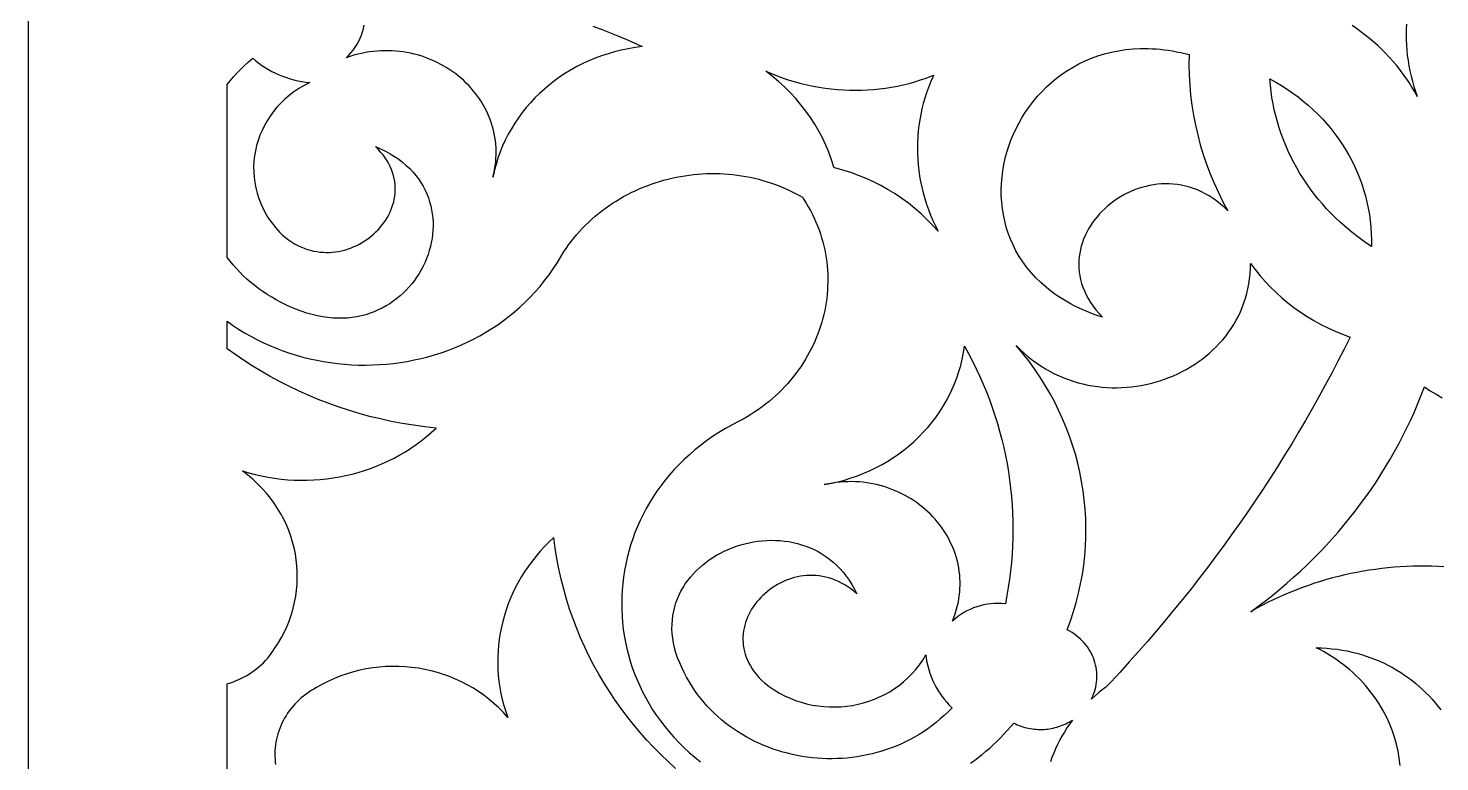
# Model space of a CAD drawing. Extents: x 2430 to 3430, y -1053 to 947.
# Drawn here: x 2429.6 to 2784.1, y -723.5 to -539.3 of the extents above; entities that cross this region are included whole.
import ezdxf

# ---------------------------------------------------------------- set-up
doc = ezdxf.new("R2010")
doc.units = 0
doc.layers.add('LAYER_1', color=18, linetype='CONTINUOUS')

msp = doc.modelspace()

# ---------------------------------------------------------------- linework, layer by layer
at = {"layer": 'LAYER_1'}
for points in [[(2429.56, -1052.54), (3429.56, -1052.54), (3429.56, 947.46), (2429.56, 947.46)], [(2710.9, -544.36), (2711.88, -544.4), (2712.87, -544.46), (2713.88, -544.54), (2714.89, -544.66), (2715.91, -544.79), (2716.94, -544.96), (2717.98, -545.15), (2719.03, -545.36), (2720.09, -545.61), (2721.15, -545.88), (2721.12, -548.43), (2721.17, -550.98), (2721.31, -553.52), (2721.53, -556.06), (2721.85, -558.58), (2722.24, -561.09), (2722.73, -563.59), (2723.3, -566.07), (2723.95, -568.54), (2724.69, -570.98), (2725.52, -573.4), (2726.42, -575.8), (2727.41, -578.17), (2728.49, -580.51), (2729.64, -582.83), (2730.87, -585.11), (2729.97, -584.23), (2729.04, -583.42), (2728.1, -582.67), (2727.15, -581.99), (2726.18, -581.37), (2725.21, -580.81), (2724.22, -580.31), (2723.23, -579.87), (2722.23, -579.49), (2721.22, -579.16), (2720.21, -578.89), (2719.2, -578.67), (2718.19, -578.51), (2717.18, -578.4), (2716.17, -578.34), (2715.17, -578.33), (2714.17, -578.37), (2713.17, -578.45), (2712.19, -578.58), (2711.21, -578.75), (2710.25, -578.97), (2709.29, -579.23), (2708.35, -579.53), (2707.43, -579.87), (2706.52, -580.24), (2705.63, -580.66), (2704.76, -581.11), (2703.91, -581.59), (2703.08, -582.11), (2702.28, -582.66), (2701.5, -583.25), (2700.75, -583.86), (2700.03, -584.5), (2699.33, -585.16), (2698.67, -585.86), (2698.04, -586.58), (2697.44, -587.32), (2696.88, -588.08), (2696.36, -588.87), (2695.87, -589.67), (2695.42, -590.5), (2695.02, -591.34), (2694.65, -592.2), (2694.33, -593.07), (2694.06, -593.96), (2693.83, -594.86), (2693.66, -595.77), (2693.53, -596.69), (2693.45, -597.62), (2693.42, -598.56), (2693.45, -599.5), (2693.54, -600.45), (2693.68, -601.41), (2693.88, -602.36), (2694.14, -603.32), (2694.46, -604.28), (2694.84, -605.24), (2695.29, -606.2), (2695.8, -607.15), (2696.38, -608.1), (2697.03, -609.04), (2697.75, -609.98), (2698.54, -610.9), (2699.4, -611.82), (2698.33, -611.47), (2697.29, -611.11), (2696.27, -610.72), (2695.28, -610.32), (2694.31, -609.9), (2693.36, -609.47), (2692.44, -609.02), (2691.55, -608.56), (2690.67, -608.08), (2689.82, -607.58), (2689, -607.07), (2688.2, -606.55), (2687.42, -606.01), (2686.67, -605.46), (2685.94, -604.9), (2685.23, -604.32), (2683.88, -603.14), (2682.62, -601.9), (2681.46, -600.63), (2680.38, -599.31), (2679.39, -597.95), (2678.48, -596.56), (2677.66, -595.14), (2676.93, -593.69), (2676.28, -592.21), (2675.71, -590.71), (2675.23, -589.19), (2674.82, -587.66), (2674.49, -586.1), (2674.25, -584.54), (2674.08, -582.96), (2673.98, -581.38), (2673.96, -579.8), (2674.02, -578.22), (2674.15, -576.63), (2674.35, -575.06), (2674.62, -573.49), (2674.97, -571.93), (2675.38, -570.39), (2675.86, -568.86), (2676.41, -567.35), (2677.02, -565.87), (2677.7, -564.41), (2678.45, -562.98), (2679.25, -561.58), (2680.12, -560.21), (2681.05, -558.88), (2682.04, -557.59), (2683.09, -556.34), (2684.2, -555.14), (2685.36, -553.98), (2686.58, -552.88), (2687.86, -551.83), (2689.18, -550.83), (2690.57, -549.9), (2692, -549.02), (2693.48, -548.22), (2695.02, -547.48), (2696.6, -546.81), (2698.23, -546.22), (2699.91, -545.7), (2701.63, -545.26), (2703.4, -544.9), (2705.21, -544.63), (2707.07, -544.45), (2708.96, -544.36), (2709.93, -544.35)], [(2486.69, -547.41), (2487.46, -548.01), (2488.25, -548.58), (2489.07, -549.12), (2489.91, -549.63), (2490.77, -550.1), (2491.65, -550.54), (2492.55, -550.95), (2493.46, -551.32), (2494.39, -551.65), (2495.34, -551.95), (2496.3, -552.22), (2497.27, -552.44), (2498.25, -552.63), (2499.25, -552.79), (2500.25, -552.9), (2498.87, -553.62), (2497.56, -554.4), (2496.31, -555.24), (2495.14, -556.13), (2494.03, -557.08), (2493, -558.07), (2492.03, -559.11), (2491.13, -560.2), (2490.31, -561.32), (2489.56, -562.48), (2488.88, -563.67), (2488.28, -564.9), (2487.75, -566.15), (2487.3, -567.42), (2486.92, -568.71), (2486.62, -570.02), (2486.39, -571.34), (2486.25, -572.67), (2486.18, -574.01), (2486.19, -575.36), (2486.28, -576.7), (2486.45, -578.04), (2486.7, -579.37), (2487.03, -580.7), (2487.45, -582.01), (2487.95, -583.3), (2488.53, -584.58), (2489.2, -585.83), (2489.95, -587.06), (2490.79, -588.25), (2491.71, -589.42), (2492.72, -590.55), (2493.45, -591.22), (2494.19, -591.84), (2494.95, -592.41), (2495.71, -592.92), (2496.48, -593.39), (2497.26, -593.81), (2498.05, -594.18), (2498.83, -594.51), (2499.63, -594.79), (2500.42, -595.02), (2501.22, -595.21), (2502.02, -595.36), (2502.81, -595.47), (2503.61, -595.53), (2504.4, -595.56), (2505.19, -595.55), (2505.97, -595.5), (2506.75, -595.41), (2507.52, -595.29), (2508.28, -595.14), (2509.03, -594.95), (2509.77, -594.72), (2510.5, -594.47), (2511.21, -594.18), (2511.92, -593.87), (2512.6, -593.53), (2513.28, -593.15), (2513.93, -592.76), (2514.57, -592.33), (2515.18, -591.88), (2515.78, -591.41), (2516.35, -590.92), (2516.9, -590.4), (2517.43, -589.86), (2517.93, -589.3), (2518.41, -588.73), (2518.86, -588.13), (2519.28, -587.52), (2519.68, -586.9), (2520.04, -586.25), (2520.37, -585.6), (2520.67, -584.93), (2520.93, -584.25), (2521.16, -583.56), (2521.35, -582.86), (2521.51, -582.15), (2521.63, -581.43), (2521.71, -580.7), (2521.75, -579.97), (2521.74, -579.23), (2521.7, -578.49), (2521.61, -577.75), (2521.48, -577), (2521.3, -576.26), (2521.07, -575.51), (2520.8, -574.77), (2520.47, -574.02), (2520.1, -573.28), (2519.68, -572.54), (2519.2, -571.81), (2518.67, -571.09), (2518.08, -570.37), (2517.44, -569.66), (2516.75, -568.95), (2518.06, -569.52), (2519.3, -570.13), (2520.47, -570.78), (2521.58, -571.46), (2522.62, -572.18), (2523.6, -572.93), (2524.52, -573.71), (2525.38, -574.52), (2526.17, -575.36), (2526.9, -576.23), (2527.57, -577.12), (2528.19, -578.03), (2528.74, -578.96), (2529.24, -579.91), (2529.68, -580.87), (2530.06, -581.85), (2530.39, -582.84), (2530.66, -583.85), (2530.88, -584.86), (2531.05, -585.88), (2531.16, -586.91), (2531.23, -587.94), (2531.24, -588.97), (2531.2, -590), (2531.12, -591.03), (2530.98, -592.05), (2530.8, -593.07), (2530.57, -594.09), (2530.3, -595.09), (2529.98, -596.09), (2529.62, -597.07), (2529.22, -598.03), (2528.77, -598.98), (2528.28, -599.91), (2527.75, -600.82), (2527.18, -601.71), (2526.57, -602.58), (2525.92, -603.42), (2525.23, -604.23), (2524.51, -605.02), (2523.75, -605.77), (2522.95, -606.49), (2522.12, -607.17), (2521.26, -607.82), (2520.36, -608.43), (2519.43, -609), (2518.47, -609.53), (2517.48, -610.01), (2516.46, -610.45), (2515.41, -610.84), (2514.34, -611.19), (2513.23, -611.48), (2512.1, -611.72), (2510.94, -611.9), (2509.76, -612.03), (2508.55, -612.09), (2507.32, -612.1), (2506.07, -612.05), (2504.8, -611.93), (2503.5, -611.75), (2502.18, -611.49), (2500.85, -611.17), (2499.5, -610.78), (2498.12, -610.32), (2496.81, -609.82), (2495.53, -609.29), (2494.27, -608.72), (2493.06, -608.12), (2491.87, -607.49), (2490.72, -606.83), (2489.6, -606.13), (2488.51, -605.41), (2487.46, -604.66), (2486.44, -603.88), (2485.45, -603.08), (2484.5, -602.25), (2483.58, -601.4), (2482.7, -600.52), (2481.84, -599.62), (2481.03, -598.7), (2480.25, -597.76), (2479.56, -596.87), (2479.56, -553.35), (2480.29, -552.43), (2481.13, -551.44), (2482.01, -550.46), (2482.93, -549.51), (2483.89, -548.58), (2484.9, -547.67), (2485.94, -546.78)], [(2616.24, -550.67), (2617.71, -551.25), (2619.18, -551.79), (2620.67, -552.28), (2622.16, -552.73), (2623.67, -553.14), (2625.18, -553.5), (2626.69, -553.82), (2628.21, -554.1), (2629.73, -554.33), (2631.26, -554.52), (2632.79, -554.67), (2634.31, -554.77), (2635.84, -554.83), (2637.36, -554.85), (2638.88, -554.83), (2640.4, -554.76), (2641.91, -554.65), (2643.41, -554.5), (2644.91, -554.3), (2646.4, -554.07), (2647.88, -553.79), (2649.35, -553.47), (2650.81, -553.11), (2652.26, -552.7), (2653.69, -552.26), (2655.1, -551.77), (2656.51, -551.24), (2657.02, -551.03), (2656.79, -551.51), (2656.22, -552.81), (2655.7, -554.12), (2655.22, -555.45), (2654.78, -556.8), (2654.39, -558.15), (2654.05, -559.52), (2653.75, -560.89), (2653.49, -562.27), (2653.28, -563.66), (2653.12, -565.06), (2653, -566.47), (2652.93, -567.87), (2652.9, -569.29), (2652.92, -570.7), (2652.99, -572.12), (2653.1, -573.54), (2653.26, -574.95), (2653.46, -576.37), (2653.71, -577.79), (2654.01, -579.2), (2654.36, -580.6), (2654.75, -582.01), (2655.18, -583.4), (2655.67, -584.79), (2656.2, -586.17), (2656.78, -587.54), (2657.41, -588.9), (2658.08, -590.25), (2656.72, -588.73), (2655.3, -587.26), (2653.81, -585.85), (2652.26, -584.51), (2650.66, -583.23), (2649.01, -582.02), (2647.3, -580.87), (2645.55, -579.8), (2643.75, -578.79), (2641.9, -577.86), (2640.02, -577), (2638.1, -576.22), (2636.14, -575.51), (2634.15, -574.89), (2632.14, -574.34), (2631.96, -574.3), (2631.92, -574.14), (2631.33, -572.27), (2630.66, -570.42), (2629.89, -568.6), (2629.05, -566.82), (2628.13, -565.07), (2627.12, -563.36), (2626.04, -561.68), (2624.89, -560.06), (2623.65, -558.47), (2622.35, -556.93), (2620.97, -555.44), (2619.53, -554.01), (2618.01, -552.63), (2616.43, -551.3), (2614.79, -550.04)], [(2742.92, -552.79), (2744.38, -553.66), (2745.8, -554.57), (2747.19, -555.53), (2748.53, -556.52), (2749.83, -557.55), (2751.09, -558.62), (2752.31, -559.73), (2753.48, -560.87), (2754.62, -562.04), (2755.7, -563.25), (2756.74, -564.48), (2757.74, -565.75), (2758.68, -567.05), (2759.58, -568.37), (2760.44, -569.73), (2761.24, -571.1), (2761.99, -572.51), (2762.7, -573.93), (2763.35, -575.38), (2763.95, -576.85), (2764.5, -578.33), (2764.99, -579.84), (2765.43, -581.36), (2765.82, -582.9), (2766.15, -584.46), (2766.42, -586.03), (2766.64, -587.61), (2766.8, -589.2), (2766.9, -590.8), (2766.94, -592.41), (2766.93, -594.03), (2765.54, -593.11), (2764.19, -592.15), (2762.87, -591.16), (2761.58, -590.14), (2760.33, -589.08), (2759.12, -588), (2757.94, -586.89), (2756.79, -585.75), (2755.69, -584.58), (2754.62, -583.39), (2753.58, -582.17), (2752.59, -580.92), (2751.63, -579.65), (2750.72, -578.36), (2749.84, -577.04), (2749, -575.7), (2748.2, -574.34), (2747.45, -572.96), (2746.73, -571.56), (2746.06, -570.15), (2745.42, -568.71), (2744.84, -567.26), (2744.29, -565.79), (2743.79, -564.3), (2743.33, -562.8), (2742.92, -561.29), (2742.55, -559.77), (2742.23, -558.23), (2741.96, -556.68), (2741.73, -555.12), (2741.55, -553.55), (2741.42, -551.97)], [(2737.74, -599.88), (2738.96, -601.4), (2740.24, -602.86), (2741.58, -604.28), (2742.98, -605.64), (2744.43, -606.95), (2745.94, -608.21), (2747.49, -609.41), (2749.1, -610.55), (2750.76, -611.64), (2752.46, -612.66), (2754.2, -613.62), (2755.99, -614.52), (2757.81, -615.35), (2759.68, -616.12), (2761.58, -616.83), (2760.07, -619.86), (2758.53, -622.88), (2756.96, -625.88), (2755.36, -628.87), (2753.72, -631.84), (2752.06, -634.8), (2750.38, -637.75), (2748.66, -640.68), (2746.91, -643.59), (2745.14, -646.49), (2743.33, -649.37), (2741.5, -652.24), (2739.64, -655.09), (2737.75, -657.93), (2735.83, -660.75), (2733.89, -663.55), (2731.92, -666.33), (2729.92, -669.1), (2727.89, -671.85), (2725.83, -674.59), (2723.75, -677.3), (2721.64, -680), (2719.5, -682.68), (2717.34, -685.34), (2715.15, -687.99), (2712.93, -690.61), (2710.69, -693.22), (2708.42, -695.81), (2706.12, -698.38), (2703.8, -700.93), (2701.45, -703.46), (2700.27, -704.72), (2699.32, -705.42), (2698.4, -706.16), (2697.51, -706.92), (2696.64, -707.7), (2696.92, -707.12), (2697.16, -706.52), (2697.37, -705.92), (2697.56, -705.32), (2697.71, -704.71), (2697.82, -704.09), (2697.91, -703.47), (2697.97, -702.86), (2697.99, -702.24), (2697.98, -701.62), (2697.95, -701), (2697.88, -700.39), (2697.78, -699.78), (2697.66, -699.17), (2697.5, -698.57), (2697.32, -697.98), (2697.1, -697.39), (2696.86, -696.82), (2696.59, -696.25), (2696.29, -695.7), (2695.96, -695.16), (2695.6, -694.63), (2695.22, -694.12), (2694.8, -693.62), (2694.36, -693.14), (2693.9, -692.67), (2693.4, -692.23), (2692.88, -691.8), (2692.34, -691.4), (2691.76, -691.02), (2691.16, -690.66), (2690.54, -690.32), (2691.38, -688.04), (2692.13, -685.75), (2692.8, -683.44), (2693.39, -681.12), (2693.9, -678.79), (2694.33, -676.46), (2694.67, -674.11), (2694.93, -671.77), (2695.12, -669.42), (2695.22, -667.07), (2695.24, -664.73), (2695.18, -662.38), (2695.04, -660.04), (2694.83, -657.71), (2694.53, -655.39), (2694.16, -653.08), (2693.71, -650.78), (2693.18, -648.49), (2692.57, -646.22), (2691.88, -643.97), (2691.12, -641.73), (2690.28, -639.52), (2689.36, -637.33), (2688.37, -635.16), (2687.31, -633.02), (2686.16, -630.91), (2684.95, -628.83), (2683.65, -626.78), (2682.29, -624.76), (2680.85, -622.78), (2679.33, -620.83), (2677.74, -618.92), (2678.73, -619.92), (2679.73, -620.86), (2680.76, -621.74), (2681.82, -622.58), (2682.89, -623.37), (2683.98, -624.11), (2685.09, -624.79), (2686.22, -625.43), (2687.36, -626.02), (2688.52, -626.57), (2689.69, -627.06), (2690.87, -627.51), (2692.06, -627.91), (2693.26, -628.27), (2694.47, -628.58), (2695.68, -628.85), (2696.9, -629.07), (2698.12, -629.25), (2699.35, -629.38), (2700.58, -629.47), (2701.81, -629.52), (2703.03, -629.53), (2704.26, -629.5), (2705.48, -629.42), (2706.69, -629.3), (2707.9, -629.15), (2709.11, -628.95), (2710.3, -628.72), (2711.48, -628.44), (2712.65, -628.13), (2713.81, -627.78), (2714.96, -627.4), (2716.09, -626.97), (2717.2, -626.51), (2718.3, -626.02), (2719.37, -625.49), (2720.43, -624.92), (2721.46, -624.32), (2722.47, -623.69), (2723.46, -623.02), (2724.42, -622.33), (2725.36, -621.59), (2726.27, -620.83), (2727.14, -620.04), (2727.99, -619.21), (2728.81, -618.36), (2729.59, -617.47), (2730.34, -616.56), (2731.05, -615.61), (2731.73, -614.64), (2732.36, -613.64), (2732.96, -612.61), (2733.52, -611.56), (2734.03, -610.48), (2734.5, -609.37), (2734.93, -608.24), (2735.31, -607.08), (2735.65, -605.9), (2735.93, -604.69), (2736.17, -603.46), (2736.35, -602.21), (2736.48, -600.93), (2736.56, -599.64), (2736.59, -598.32)], [(2665.74, -620.96), (2666.73, -622.85), (2667.67, -624.76), (2668.56, -626.68), (2669.41, -628.61), (2670.22, -630.56), (2670.98, -632.52), (2671.69, -634.49), (2672.36, -636.48), (2672.98, -638.48), (2673.56, -640.48), (2674.09, -642.5), (2674.58, -644.52), (2675.02, -646.56), (2675.41, -648.6), (2675.76, -650.65), (2676.07, -652.7), (2676.32, -654.76), (2676.53, -656.83), (2676.69, -658.9), (2676.81, -660.97), (2676.88, -663.05), (2676.9, -665.13), (2676.88, -667.21), (2676.81, -669.29), (2676.69, -671.37), (2676.53, -673.45), (2676.31, -675.53), (2676.05, -677.61), (2675.74, -679.68), (2675.39, -681.75), (2674.99, -683.82), (2674.08, -683.74), (2673.18, -683.71), (2672.27, -683.73), (2671.37, -683.8), (2670.47, -683.91), (2669.58, -684.08), (2668.7, -684.29), (2667.84, -684.54), (2666.99, -684.84), (2666.15, -685.19), (2665.34, -685.58), (2664.55, -686.01), (2663.79, -686.48), (2663.05, -686.99), (2662.35, -687.54), (2661.68, -688.14), (2662.04, -687.23), (2662.36, -686.32), (2662.65, -685.42), (2662.9, -684.51), (2663.11, -683.61), (2663.28, -682.71), (2663.42, -681.81), (2663.52, -680.91), (2663.59, -680.02), (2663.62, -679.14), (2663.62, -678.25), (2663.59, -677.38), (2663.52, -676.51), (2663.42, -675.65), (2663.29, -674.79), (2663.13, -673.94), (2662.94, -673.1), (2662.72, -672.27), (2662.46, -671.45), (2662.18, -670.64), (2661.87, -669.84), (2661.54, -669.05), (2661.17, -668.28), (2660.78, -667.51), (2660.36, -666.76), (2659.92, -666.03), (2659.45, -665.3), (2658.96, -664.59), (2658.44, -663.9), (2657.9, -663.23), (2657.34, -662.57), (2656.76, -661.92), (2656.15, -661.3), (2655.52, -660.69), (2654.87, -660.1), (2654.2, -659.54), (2653.51, -658.99), (2652.8, -658.46), (2652.08, -657.95), (2651.33, -657.47), (2650.57, -657.01), (2649.79, -656.57), (2648.99, -656.15), (2648.18, -655.76), (2647.35, -655.39), (2646.51, -655.05), (2645.65, -654.73), (2644.78, -654.44), (2643.9, -654.18), (2643, -653.95), (2642.1, -653.74), (2641.18, -653.56), (2640.24, -653.41), (2639.3, -653.29), (2638.35, -653.2), (2637.39, -653.15), (2636.42, -653.12), (2635.45, -653.13), (2634.46, -653.17), (2633.47, -653.24), (2632.47, -653.34), (2631.46, -653.48), (2631.39, -653.5), (2631.18, -653.55), (2629.44, -653.87), (2630.45, -653.66), (2631.39, -653.5), (2632.89, -653.16), (2634.58, -652.71), (2636.23, -652.2), (2637.86, -651.63), (2639.45, -651), (2641.01, -650.32), (2642.53, -649.58), (2644.01, -648.79), (2645.46, -647.95), (2646.87, -647.05), (2648.23, -646.11), (2649.56, -645.12), (2650.83, -644.09), (2652.07, -643.01), (2653.25, -641.88), (2654.39, -640.71), (2655.48, -639.51), (2656.52, -638.26), (2657.5, -636.97), (2658.43, -635.65), (2659.31, -634.3), (2660.13, -632.91), (2660.89, -631.48), (2661.59, -630.03), (2662.23, -628.54), (2662.81, -627.03), (2663.32, -625.49), (2663.77, -623.93), (2664.16, -622.34), (2664.47, -620.73), (2664.72, -619.09)], [(2617.28, -667.86), (2618.39, -667.92), (2619.5, -668.03), (2620.59, -668.18), (2621.68, -668.39), (2622.77, -668.64), (2623.83, -668.95), (2624.89, -669.3), (2625.93, -669.71), (2626.95, -670.17), (2627.95, -670.69), (2628.93, -671.26), (2629.89, -671.88), (2630.82, -672.56), (2631.72, -673.3), (2632.6, -674.09), (2633.44, -674.94), (2634.25, -675.85), (2635.02, -676.82), (2635.76, -677.85), (2636.45, -678.94), (2637.11, -680.1), (2637.72, -681.31), (2636.96, -680.66), (2636.2, -680.07), (2635.42, -679.52), (2634.64, -679.03), (2633.85, -678.59), (2633.06, -678.2), (2632.26, -677.85), (2631.46, -677.55), (2630.66, -677.29), (2629.86, -677.08), (2629.05, -676.92), (2628.25, -676.79), (2627.45, -676.71), (2626.65, -676.67), (2625.86, -676.67), (2625.07, -676.7), (2624.29, -676.78), (2623.52, -676.89), (2622.75, -677.03), (2622, -677.21), (2621.25, -677.43), (2620.52, -677.67), (2619.8, -677.95), (2619.09, -678.26), (2618.4, -678.59), (2617.73, -678.96), (2617.07, -679.35), (2616.43, -679.77), (2615.81, -680.21), (2615.21, -680.68), (2614.63, -681.17), (2614.07, -681.68), (2613.54, -682.21), (2613.03, -682.76), (2612.55, -683.34), (2612.09, -683.93), (2611.66, -684.54), (2611.26, -685.16), (2610.89, -685.8), (2610.56, -686.45), (2610.25, -687.11), (2609.97, -687.79), (2609.74, -688.48), (2609.53, -689.18), (2609.36, -689.88), (2609.23, -690.6), (2609.14, -691.32), (2609.09, -692.05), (2609.07, -692.78), (2609.1, -693.51), (2609.17, -694.25), (2609.29, -694.99), (2609.45, -695.73), (2609.65, -696.47), (2609.91, -697.21), (2610.21, -697.95), (2610.56, -698.68), (2610.96, -699.41), (2611.41, -700.13), (2611.91, -700.85), (2612.47, -701.56), (2613.08, -702.26), (2613.75, -702.95), (2614.47, -703.63), (2615.68, -704.57), (2616.94, -705.42), (2618.23, -706.2), (2619.55, -706.9), (2620.9, -707.52), (2622.27, -708.06), (2623.67, -708.52), (2625.08, -708.91), (2626.5, -709.22), (2627.94, -709.45), (2629.38, -709.61), (2630.83, -709.69), (2632.27, -709.7), (2633.71, -709.64), (2635.15, -709.5), (2636.57, -709.29), (2637.98, -709.01), (2639.37, -708.66), (2640.74, -708.24), (2642.09, -707.75), (2643.4, -707.19), (2644.69, -706.56), (2645.94, -705.86), (2647.15, -705.1), (2648.32, -704.27), (2649.44, -703.37), (2650.51, -702.41), (2651.53, -701.38), (2652.49, -700.29), (2653.39, -699.13), (2654.23, -697.91), (2655, -696.63), (2655.13, -697.56), (2655.29, -698.49), (2655.49, -699.4), (2655.74, -700.3), (2656.02, -701.19), (2656.35, -702.07), (2656.71, -702.94), (2657.11, -703.79), (2657.54, -704.62), (2658.02, -705.44), (2658.53, -706.24), (2659.07, -707.01), (2659.65, -707.77), (2660.27, -708.51), (2660.92, -709.23), (2661.6, -709.92), (2660.64, -710.89), (2659.66, -711.83), (2658.65, -712.72), (2657.63, -713.58), (2656.58, -714.39), (2655.51, -715.17), (2654.43, -715.91), (2653.32, -716.61), (2652.2, -717.27), (2651.06, -717.89), (2649.91, -718.47), (2648.74, -719.01), (2647.56, -719.52), (2646.37, -719.99), (2645.17, -720.42), (2643.95, -720.81), (2642.73, -721.17), (2641.5, -721.48), (2640.26, -721.76), (2639.02, -722.01), (2637.77, -722.22), (2636.51, -722.39), (2635.26, -722.52), (2634, -722.62), (2632.74, -722.68), (2631.48, -722.7), (2630.22, -722.69), (2628.96, -722.65), (2627.71, -722.57), (2626.45, -722.45), (2625.21, -722.3), (2623.97, -722.11), (2622.73, -721.89), (2621.51, -721.63), (2620.29, -721.34), (2619.08, -721.01), (2617.88, -720.65), (2616.7, -720.26), (2615.52, -719.83), (2614.36, -719.37), (2613.22, -718.88), (2612.09, -718.35), (2610.98, -717.79), (2609.88, -717.19), (2608.8, -716.56), (2607.75, -715.9), (2606.71, -715.21), (2605.69, -714.48), (2604.7, -713.73), (2603.73, -712.94), (2602.79, -712.12), (2601.87, -711.26), (2600.98, -710.38), (2600.11, -709.46), (2599.27, -708.51), (2598.47, -707.54), (2597.69, -706.53), (2596.94, -705.49), (2596.23, -704.42), (2595.55, -703.31), (2594.91, -702.18), (2594.3, -701.02), (2593.72, -699.83), (2593.19, -698.61), (2592.68, -697.33), (2592.26, -696.08), (2591.92, -694.84), (2591.65, -693.61), (2591.45, -692.41), (2591.32, -691.23), (2591.26, -690.06), (2591.27, -688.92), (2591.35, -687.8), (2591.48, -686.7), (2591.68, -685.63), (2591.94, -684.58), (2592.25, -683.55), (2592.62, -682.55), (2593.04, -681.58), (2593.51, -680.63), (2594.03, -679.71), (2594.6, -678.82), (2595.21, -677.95), (2595.87, -677.12), (2596.57, -676.32), (2597.31, -675.55), (2598.08, -674.81), (2598.89, -674.1), (2599.74, -673.43), (2600.61, -672.79), (2601.52, -672.19), (2602.45, -671.62), (2603.41, -671.09), (2604.39, -670.6), (2605.39, -670.15), (2606.41, -669.73), (2607.45, -669.35), (2608.51, -669.02), (2609.58, -668.72), (2610.66, -668.47), (2611.75, -668.26), (2612.85, -668.09), (2613.95, -667.96), (2615.06, -667.88), (2616.17, -667.85)]]:
    msp.add_lwpolyline(points, close=True, dxfattribs=at)
for points in [[(2571.39, -538.77), (2573.49, -539.52), (2575.57, -540.31), (2577.64, -541.14), (2579.69, -542.01), (2581.72, -542.92), (2583.74, -543.88), (2581.98, -544.11), (2580.24, -544.4), (2578.53, -544.76), (2576.85, -545.17), (2575.19, -545.65), (2573.56, -546.19), (2571.96, -546.78), (2570.4, -547.43), (2568.86, -548.14), (2567.37, -548.9), (2565.91, -549.72), (2564.48, -550.58), (2563.1, -551.49), (2561.76, -552.46), (2560.46, -553.47), (2559.2, -554.53), (2557.99, -555.63), (2556.83, -556.77), (2555.71, -557.96), (2554.64, -559.19), (2553.63, -560.46), (2552.67, -561.76), (2551.76, -563.11), (2550.91, -564.49), (2550.12, -565.9), (2549.38, -567.35), (2548.71, -568.82), (2548.09, -570.33), (2547.54, -571.87), (2547.06, -573.44), (2546.69, -574.83), (2546.52, -575.7), (2546.29, -576.65), (2546.64, -575.03), (2546.69, -574.83), (2546.71, -574.76), (2546.86, -573.83), (2546.97, -572.9), (2547.05, -571.98), (2547.09, -571.07), (2547.1, -570.16), (2547.07, -569.26), (2547.01, -568.37), (2546.91, -567.48), (2546.78, -566.61), (2546.62, -565.74), (2546.43, -564.89), (2546.21, -564.05), (2545.96, -563.21), (2545.67, -562.39), (2545.36, -561.59), (2545.02, -560.79), (2544.65, -560.01), (2544.26, -559.24), (2543.84, -558.48), (2543.39, -557.75), (2542.91, -557.02), (2542.42, -556.31), (2541.9, -555.62), (2541.35, -554.95), (2540.78, -554.29), (2540.19, -553.65), (2539.58, -553.02), (2538.95, -552.42), (2538.29, -551.84), (2537.62, -551.27), (2536.93, -550.73), (2536.22, -550.21), (2535.49, -549.7), (2534.74, -549.23), (2533.98, -548.77), (2533.2, -548.33), (2532.41, -547.92), (2531.6, -547.53), (2530.78, -547.17), (2529.94, -546.83), (2529.1, -546.52), (2528.23, -546.23), (2527.36, -545.97), (2526.48, -545.74), (2525.58, -545.53), (2524.68, -545.35), (2523.77, -545.2), (2522.85, -545.08), (2521.92, -544.99), (2520.98, -544.93), (2520.04, -544.9), (2519.09, -544.9), (2518.13, -544.93), (2517.17, -544.99), (2516.21, -545.08), (2515.24, -545.21), (2514.27, -545.37), (2513.3, -545.57), (2512.33, -545.8), (2511.35, -546.06), (2510.37, -546.36), (2509.4, -546.7), (2510.04, -546.08), (2510.63, -545.42), (2511.18, -544.74), (2511.69, -544.03), (2512.15, -543.3), (2512.57, -542.55), (2512.94, -541.77), (2513.27, -540.98), (2513.54, -540.18), (2513.77, -539.36), (2513.94, -538.53)], [(2775.73, -538.2), (2775.67, -539.51), (2775.65, -540.82), (2775.67, -542.14), (2775.73, -543.45), (2775.82, -544.76), (2775.96, -546.07), (2776.14, -547.38), (2776.35, -548.69), (2776.61, -549.99), (2776.9, -551.29), (2777.23, -552.58), (2777.61, -553.87), (2778.02, -555.15), (2778.47, -556.43), (2777.82, -555.24), (2777.13, -554.07), (2776.41, -552.92), (2775.65, -551.79), (2774.87, -550.69), (2774.05, -549.61), (2773.2, -548.55), (2772.33, -547.52), (2771.42, -546.51), (2770.49, -545.52), (2769.53, -544.57), (2768.54, -543.63), (2767.52, -542.72), (2766.48, -541.84), (2765.41, -540.99), (2764.32, -540.16), (2763.21, -539.36), (2762.07, -538.59)], [(2479.56, -734.26), (2479.56, -703.87), (2479.66, -703.84), (2480.37, -703.62), (2481.08, -703.37), (2481.78, -703.09), (2482.47, -702.8), (2483.15, -702.48), (2483.82, -702.14), (2484.47, -701.77), (2485.11, -701.38), (2485.73, -700.97), (2486.34, -700.54), (2486.94, -700.08), (2487.52, -699.61), (2488.08, -699.11), (2488.62, -698.59), (2489.14, -698.05), (2489.65, -697.49), (2490.13, -696.9), (2490.59, -696.3), (2491.03, -695.68), (2491.45, -695.04), (2492.35, -693.65), (2493.17, -692.25), (2493.92, -690.82), (2494.58, -689.37), (2495.17, -687.9), (2495.68, -686.42), (2496.12, -684.92), (2496.48, -683.41), (2496.76, -681.9), (2496.96, -680.38), (2497.1, -678.85), (2497.15, -677.33), (2497.14, -675.81), (2497.05, -674.29), (2496.88, -672.78), (2496.65, -671.27), (2496.34, -669.78), (2495.96, -668.3), (2495.51, -666.84), (2494.98, -665.4), (2494.39, -663.98), (2493.73, -662.58), (2492.99, -661.21), (2492.19, -659.86), (2491.32, -658.55), (2490.38, -657.27), (2489.38, -656.02), (2488.3, -654.82), (2487.16, -653.65), (2485.95, -652.53), (2484.68, -651.45), (2483.34, -650.42), (2484.95, -650.9), (2486.56, -651.33), (2488.19, -651.7), (2489.82, -652.01), (2491.45, -652.27), (2493.09, -652.48), (2494.73, -652.63), (2496.37, -652.73), (2498.01, -652.77), (2499.65, -652.76), (2501.28, -652.69), (2502.91, -652.58), (2504.53, -652.41), (2506.14, -652.19), (2507.74, -651.92), (2509.33, -651.59), (2510.91, -651.22), (2512.47, -650.79), (2514.02, -650.32), (2515.55, -649.79), (2517.06, -649.21), (2518.55, -648.59), (2520.02, -647.91), (2521.46, -647.19), (2522.88, -646.42), (2524.28, -645.6), (2525.64, -644.73), (2526.98, -643.82), (2528.28, -642.85), (2529.55, -641.85), (2530.79, -640.79), (2532, -639.69), (2529.14, -639.37), (2526.31, -638.97), (2523.51, -638.51), (2520.75, -637.98), (2518.02, -637.38), (2515.32, -636.72), (2512.65, -635.99), (2510.02, -635.2), (2507.42, -634.34), (2504.87, -633.42), (2502.35, -632.45), (2499.86, -631.41), (2497.42, -630.32), (2495.02, -629.16), (2492.65, -627.96), (2490.33, -626.69), (2488.05, -625.38), (2485.82, -624.01), (2483.62, -622.59), (2481.48, -621.11), (2479.56, -619.73), (2479.56, -612.86), (2480.9, -613.81), (2482.39, -614.8), (2483.91, -615.73), (2485.45, -616.62), (2487.02, -617.45), (2488.62, -618.23), (2490.23, -618.96), (2491.86, -619.64), (2493.52, -620.27), (2495.19, -620.85), (2496.87, -621.37), (2498.57, -621.85), (2500.29, -622.28), (2502.01, -622.65), (2503.74, -622.97), (2505.48, -623.24), (2507.23, -623.47), (2508.99, -623.64), (2510.75, -623.76), (2512.51, -623.83), (2514.27, -623.85), (2516.03, -623.82), (2517.79, -623.74), (2519.55, -623.6), (2521.3, -623.42), (2523.04, -623.19), (2524.78, -622.91), (2526.51, -622.57), (2528.23, -622.19), (2529.93, -621.76), (2531.63, -621.27), (2533.3, -620.74), (2534.96, -620.16), (2536.61, -619.53), (2538.23, -618.84), (2539.83, -618.11), (2541.41, -617.33), (2542.97, -616.5), (2544.5, -615.61), (2546.01, -614.68), (2547.48, -613.7), (2548.93, -612.67), (2550.35, -611.59), (2551.73, -610.46), (2553.08, -609.28), (2554.39, -608.06), (2555.67, -606.78), (2556.91, -605.45), (2558.11, -604.08), (2559.26, -602.65), (2560.38, -601.18), (2561.45, -599.65), (2562.47, -598.08), (2563.45, -596.46), (2564.04, -595.52), (2564.65, -594.59), (2565.29, -593.69), (2565.95, -592.8), (2566.63, -591.94), (2567.33, -591.09), (2568.05, -590.27), (2568.79, -589.47), (2569.56, -588.69), (2570.34, -587.93), (2571.14, -587.2), (2571.96, -586.48), (2572.79, -585.79), (2573.65, -585.11), (2574.52, -584.46), (2575.4, -583.84), (2576.3, -583.23), (2577.22, -582.65), (2578.15, -582.09), (2579.09, -581.55), (2580.05, -581.03), (2581.02, -580.54), (2582, -580.07), (2582.99, -579.63), (2583.99, -579.21), (2585, -578.81), (2586.03, -578.43), (2587.06, -578.08), (2588.1, -577.76), (2589.14, -577.45), (2590.2, -577.17), (2591.26, -576.92), (2592.33, -576.69), (2593.4, -576.49), (2594.48, -576.31), (2595.56, -576.15), (2596.65, -576.02), (2597.74, -575.92), (2598.83, -575.84), (2599.93, -575.78), (2601.02, -575.76), (2602.12, -575.76), (2603.22, -575.78), (2604.32, -575.83), (2605.42, -575.91), (2606.51, -576.01), (2607.61, -576.14), (2608.7, -576.3), (2609.79, -576.48), (2610.88, -576.69), (2611.96, -576.93), (2613.03, -577.19), (2614.11, -577.48), (2615.17, -577.8), (2616.23, -578.15), (2617.29, -578.52), (2618.33, -578.93), (2619.37, -579.36), (2620.4, -579.82), (2621.42, -580.31), (2622.43, -580.82), (2623.43, -581.37), (2624, -581.7), (2624.35, -582.23), (2624.94, -583.15), (2625.5, -584.09), (2626.02, -585.04), (2626.52, -586), (2626.98, -586.96), (2627.41, -587.93), (2627.82, -588.91), (2628.19, -589.89), (2628.54, -590.88), (2628.85, -591.88), (2629.14, -592.88), (2629.39, -593.89), (2629.62, -594.89), (2629.82, -595.91), (2629.98, -596.92), (2630.12, -597.94), (2630.23, -598.96), (2630.32, -599.98), (2630.37, -601), (2630.4, -602.02), (2630.39, -603.04), (2630.36, -604.05), (2630.31, -605.07), (2630.22, -606.09), (2630.11, -607.1), (2629.97, -608.11), (2629.8, -609.11), (2629.61, -610.12), (2629.39, -611.11), (2629.14, -612.1), (2628.87, -613.09), (2628.57, -614.07), (2628.24, -615.04), (2627.89, -616.01), (2627.51, -616.97), (2627.11, -617.92), (2626.68, -618.86), (2626.23, -619.79), (2625.75, -620.71), (2625.24, -621.62), (2624.71, -622.52), (2624.16, -623.41), (2623.58, -624.28), (2622.98, -625.15), (2622.35, -626), (2621.7, -626.83), (2621.02, -627.65), (2620.32, -628.46), (2619.6, -629.26), (2618.85, -630.03), (2618.08, -630.79), (2617.29, -631.54), (2616.47, -632.26), (2615.63, -632.97), (2614.77, -633.66), (2613.88, -634.33), (2612.97, -634.98), (2612.04, -635.62), (2611.09, -636.23), (2610.12, -636.82), (2609.12, -637.39), (2608.1, -637.93), (2606.36, -638.84), (2604.67, -639.79), (2603.03, -640.79), (2601.44, -641.82), (2599.9, -642.9), (2598.42, -644.01), (2596.99, -645.16), (2595.62, -646.35), (2594.3, -647.57), (2593.03, -648.82), (2591.81, -650.11), (2590.65, -651.42), (2589.54, -652.76), (2588.48, -654.14), (2587.48, -655.53), (2586.53, -656.96), (2585.64, -658.4), (2584.79, -659.87), (2584, -661.36), (2583.27, -662.87), (2582.59, -664.39), (2581.96, -665.93), (2581.39, -667.49), (2580.87, -669.06), (2580.4, -670.65), (2579.99, -672.24), (2579.63, -673.85), (2579.33, -675.46), (2579.08, -677.08), (2578.88, -678.71), (2578.74, -680.34), (2578.65, -681.98), (2578.62, -683.61), (2578.64, -685.25), (2578.71, -686.88), (2578.84, -688.52), (2579.03, -690.15), (2579.27, -691.77), (2579.56, -693.39), (2579.91, -695), (2580.31, -696.6), (2580.77, -698.19), (2581.28, -699.77), (2581.85, -701.34), (2582.47, -702.89), (2583.15, -704.42), (2583.88, -705.94), (2584.66, -707.44), (2585.51, -708.92), (2586.4, -710.38), (2587.36, -711.81), (2588.36, -713.22), (2589.43, -714.61), (2590.54, -715.97), (2591.72, -717.3), (2592.95, -718.6), (2594.23, -719.87), (2595.57, -721.11), (2596.97, -722.32), (2598.42, -723.49)], [(2785.14, -674.51), (2783.58, -674.42), (2782.02, -674.37), (2780.45, -674.35), (2778.89, -674.35), (2777.33, -674.38), (2775.76, -674.44), (2774.2, -674.52), (2772.64, -674.63), (2771.08, -674.77), (2769.52, -674.94), (2767.96, -675.14), (2766.41, -675.37), (2764.86, -675.62), (2763.31, -675.9), (2761.77, -676.21), (2760.23, -676.55), (2758.7, -676.91), (2757.17, -677.3), (2755.65, -677.73), (2754.14, -678.18), (2752.63, -678.65), (2751.13, -679.16), (2749.63, -679.7), (2748.15, -680.26), (2746.67, -680.85), (2745.21, -681.47), (2743.75, -682.12), (2742.3, -682.8), (2740.86, -683.5), (2739.44, -684.24), (2738.02, -685), (2736.62, -685.79), (2738.49, -684.42), (2740.34, -683.02), (2742.15, -681.59), (2743.94, -680.13), (2745.69, -678.64), (2747.41, -677.12), (2749.11, -675.58), (2750.77, -674.01), (2752.39, -672.41), (2753.99, -670.79), (2755.55, -669.14), (2757.08, -667.46), (2758.58, -665.77), (2760.04, -664.04), (2761.47, -662.29), (2762.87, -660.52), (2764.23, -658.73), (2765.55, -656.91), (2766.84, -655.07), (2768.1, -653.21), (2769.32, -651.33), (2770.5, -649.43), (2771.65, -647.5), (2772.76, -645.56), (2773.83, -643.6), (2774.86, -641.62), (2775.86, -639.62), (2776.81, -637.6), (2777.73, -635.56), (2778.61, -633.51), (2779.45, -631.43), (2780.25, -629.35), (2781.71, -630.28), (2783.19, -631.19), (2784.69, -632.06)], [(2592.14, -725.11), (2590.26, -723.39), (2588.42, -721.61), (2586.63, -719.79), (2584.89, -717.93), (2583.2, -716.02), (2581.56, -714.07), (2579.98, -712.07), (2578.45, -710.04), (2576.97, -707.96), (2575.55, -705.85), (2574.19, -703.69), (2572.89, -701.49), (2571.65, -699.26), (2570.47, -696.99), (2569.36, -694.69), (2568.31, -692.35), (2567.32, -689.97), (2566.4, -687.56), (2565.54, -685.12), (2564.76, -682.64), (2564.05, -680.13), (2563.4, -677.59), (2562.83, -675.03), (2562.33, -672.43), (2561.91, -669.8), (2561.56, -667.15), (2560.37, -668.26), (2559.24, -669.42), (2558.15, -670.6), (2557.12, -671.81), (2556.13, -673.05), (2555.2, -674.32), (2554.31, -675.61), (2553.48, -676.93), (2552.71, -678.27), (2551.98, -679.63), (2551.31, -681.02), (2550.69, -682.42), (2550.12, -683.84), (2549.61, -685.28), (2549.15, -686.73), (2548.74, -688.2), (2548.4, -689.67), (2548.1, -691.16), (2547.87, -692.66), (2547.68, -694.16), (2547.56, -695.67), (2547.49, -697.19), (2547.48, -698.71), (2547.52, -700.23), (2547.63, -701.76), (2547.79, -703.28), (2548.01, -704.8), (2548.29, -706.32), (2548.63, -707.84), (2549.03, -709.35), (2549.49, -710.85), (2550, -712.34), (2548.9, -711.1), (2547.74, -709.91), (2546.53, -708.79), (2545.27, -707.73), (2543.97, -706.73), (2542.63, -705.8), (2541.25, -704.93), (2539.84, -704.12), (2538.39, -703.37), (2536.92, -702.69), (2535.41, -702.07), (2533.88, -701.52), (2532.33, -701.04), (2530.75, -700.62), (2529.16, -700.27), (2527.55, -699.98), (2525.94, -699.76), (2524.31, -699.61), (2522.67, -699.52), (2521.03, -699.51), (2519.39, -699.56), (2517.75, -699.68), (2516.12, -699.88), (2514.48, -700.14), (2512.86, -700.47), (2511.25, -700.87), (2509.65, -701.35), (2508.07, -701.9), (2506.51, -702.51), (2504.97, -703.21), (2503.46, -703.97), (2501.97, -704.81), (2501.28, -705.2), (2500.61, -705.6), (2499.96, -706.03), (2499.33, -706.48), (2498.73, -706.95), (2498.14, -707.44), (2497.58, -707.94), (2497.05, -708.46), (2496.53, -709), (2496.04, -709.55), (2495.58, -710.12), (2495.14, -710.7), (2494.72, -711.29), (2494.32, -711.9), (2493.96, -712.52), (2493.61, -713.15), (2493.29, -713.79), (2493, -714.43), (2492.73, -715.09), (2492.49, -715.76), (2492.27, -716.44), (2492.09, -717.12), (2491.92, -717.81), (2491.79, -718.5), (2491.68, -719.2), (2491.6, -719.9), (2491.54, -720.6), (2491.52, -721.31), (2491.52, -722.02), (2491.55, -722.73), (2491.61, -723.45), (2491.7, -724.16)], [(2774.17, -724.38), (2773.95, -722.58), (2773.64, -720.78), (2773.23, -719.01), (2772.73, -717.26), (2772.14, -715.53), (2771.46, -713.83), (2770.69, -712.16), (2769.83, -710.52), (2768.88, -708.92), (2767.85, -707.37), (2766.74, -705.86), (2765.54, -704.4), (2764.25, -702.99), (2762.89, -701.63), (2762.18, -700.97), (2761.45, -700.33), (2760.69, -699.71), (2759.92, -699.09), (2759.13, -698.5), (2758.32, -697.92), (2757.49, -697.36), (2756.64, -696.82), (2755.77, -696.29), (2754.89, -695.79), (2753.98, -695.3), (2753.06, -694.83), (2754.39, -694.87), (2755.71, -694.94), (2757.01, -695.06), (2758.3, -695.22), (2759.57, -695.41), (2760.82, -695.64), (2762.05, -695.91), (2763.27, -696.21), (2764.47, -696.55), (2765.64, -696.92), (2766.8, -697.33), (2767.94, -697.77), (2769.05, -698.24), (2770.15, -698.74), (2771.22, -699.27), (2772.27, -699.83), (2773.3, -700.42), (2774.3, -701.04), (2775.28, -701.69), (2776.24, -702.37), (2777.17, -703.07), (2778.07, -703.79), (2778.95, -704.54), (2779.81, -705.32), (2780.63, -706.11), (2781.43, -706.93), (2782.2, -707.77), (2782.95, -708.64), (2783.66, -709.52), (2784.35, -710.42)], [(2666.22, -723.83), (2667.22, -723.11), (2668.2, -722.37), (2669.17, -721.61), (2670.12, -720.83), (2671.06, -720.02), (2671.97, -719.19), (2672.87, -718.34), (2673.76, -717.47), (2674.62, -716.57), (2675.47, -715.65), (2676.29, -714.71), (2677.1, -713.75), (2677.55, -713.97), (2678, -714.17), (2678.46, -714.36), (2678.93, -714.53), (2679.39, -714.68), (2679.86, -714.82), (2680.34, -714.94), (2680.81, -715.04), (2681.29, -715.13), (2681.77, -715.2), (2682.25, -715.26), (2682.73, -715.3), (2683.21, -715.33), (2683.69, -715.34), (2684.17, -715.34), (2684.65, -715.32), (2685.13, -715.29), (2685.6, -715.24), (2686.08, -715.17), (2686.55, -715.09), (2687.02, -715), (2687.48, -714.89), (2687.94, -714.77), (2688.4, -714.63), (2688.85, -714.47), (2689.3, -714.31), (2689.74, -714.13), (2690.17, -713.93), (2690.6, -713.72), (2691.02, -713.49), (2691.43, -713.26), (2691.84, -713), (2691.13, -713.99), (2690.45, -714.98), (2689.81, -716), (2689.2, -717.03), (2688.63, -718.08), (2688.09, -719.14), (2687.59, -720.21), (2687.13, -721.29), (2686.7, -722.39), (2686.31, -723.5)]]:
    msp.add_lwpolyline(points, dxfattribs=at)

doc.saveas('drawing.dxf')
